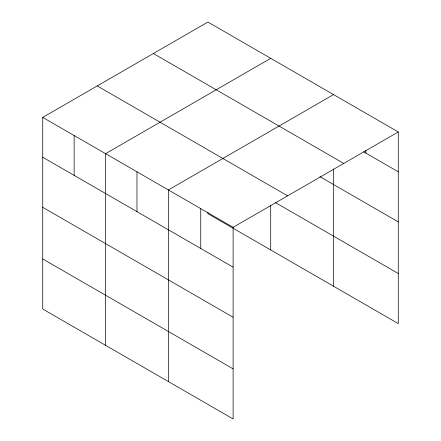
<?xml version="1.0" encoding="UTF-8"?>
<svg xmlns="http://www.w3.org/2000/svg" width="441" height="441" viewBox="0 0 441 441"><rect width="100%" height="100%" fill="white"/><g stroke="black" fill="none" stroke-linecap="round" stroke-linejoin="round"><path stroke-width="0.66" d="M42.733 117.4L233.113 227.313L233.113 418.95L42.733 309.036L42.733 117.4L207.887 22.05L398.267 131.964L398.267 323.6L207.887 213.687L207.887 212.33M270.713 58.322L105.559 153.672L105.559 345.309M333.534 94.594L168.385 189.944L168.385 381.581M233.113 227.313L398.267 131.964M363.549 151.765L398.267 171.808M153.385 53.515L343.765 163.429M319.907 176.659L398.267 221.9M97.235 85.934L287.615 195.848M275.454 202.606L398.267 273.508M42.733 157.244L233.113 267.158M42.733 207.336L233.113 317.25M42.733 258.944L233.113 368.858M365.903 150.375L365.903 153.121M333.534 168.958L333.534 286.231M270.713 205.28L270.713 249.959M200.749 208.626L200.749 248.47M136.975 171.808L136.975 211.652M74.149 135.536L74.149 175.38"/></g></svg>
